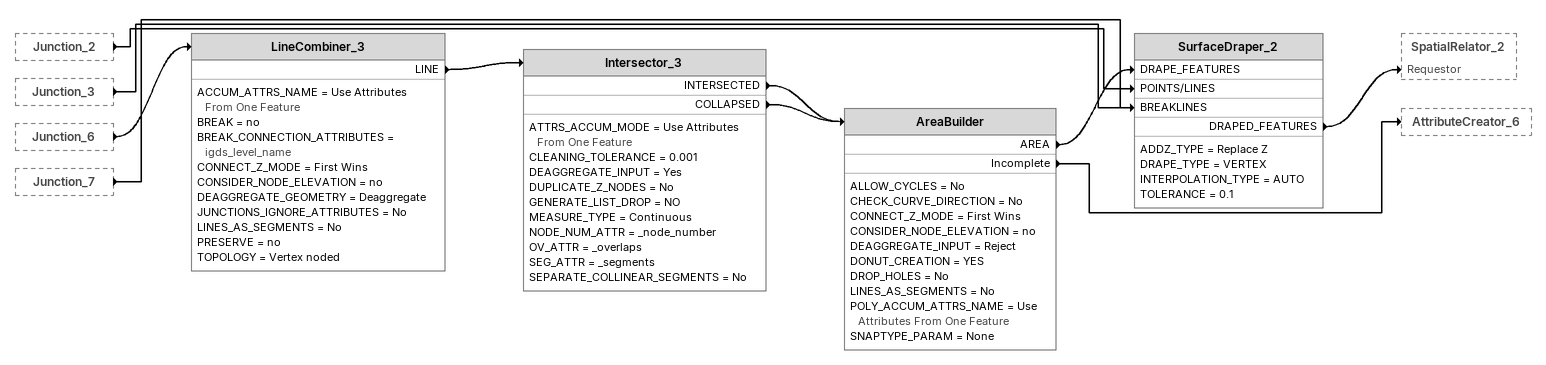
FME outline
Junction_2 [outside]
    -> SurfaceDraper_2 [POINTS/LINES]
Junction_3 [outside]
    -> SurfaceDraper_2 [BREAKLINES]
Junction_6 [outside]
    -> LineCombiner_3
Junction_7 [outside]
    -> SurfaceDraper_2 [BREAKLINES]
LineCombiner_3
    ACCUM_ATTRS_NAME = Use Attributes From One Feature
    BREAK = no
    BREAK_CONNECTION_ATTRIBUTES = igds_level_name
    CONNECT_Z_MODE = First Wins
    CONSIDER_NODE_ELEVATION = no
    DEAGGREGATE_GEOMETRY = Deaggregate
    JUNCTIONS_IGNORE_ATTRIBUTES = No
    LINES_AS_SEGMENTS = No
    PRESERVE = no
    TOPOLOGY = Vertex noded
    LINE -> Intersector_3
Intersector_3
    ATTRS_ACCUM_MODE = Use Attributes From One Feature
    CLEANING_TOLERANCE = 0.001
    DEAGGREGATE_INPUT = Yes
    DUPLICATE_Z_NODES = No
    GENERATE_LIST_DROP = NO
    MEASURE_TYPE = Continuous
    NODE_NUM_ATTR = _node_number
    OV_ATTR = _overlaps
    SEG_ATTR = _segments
    SEPARATE_COLLINEAR_SEGMENTS = No
    INTERSECTED -> AreaBuilder
    COLLAPSED -> AreaBuilder
AreaBuilder
    ALLOW_CYCLES = No
    CHECK_CURVE_DIRECTION = No
    CONNECT_Z_MODE = First Wins
    CONSIDER_NODE_ELEVATION = no
    DEAGGREGATE_INPUT = Reject
    DONUT_CREATION = YES
    DROP_HOLES = No
    LINES_AS_SEGMENTS = No
    POLY_ACCUM_ATTRS_NAME = Use Attributes From One Feature
    SNAPTYPE_PARAM = None
    AREA -> SurfaceDraper_2 [DRAPE_FEATURES]
    Incomplete -> AttributeCreator_6
SurfaceDraper_2
    ADDZ_TYPE = Replace Z
    DRAPE_TYPE = VERTEX
    INTERPOLATION_TYPE = AUTO
    TOLERANCE = 0.1
    DRAPED_FEATURES -> SpatialRelator_2 [Requestor]
